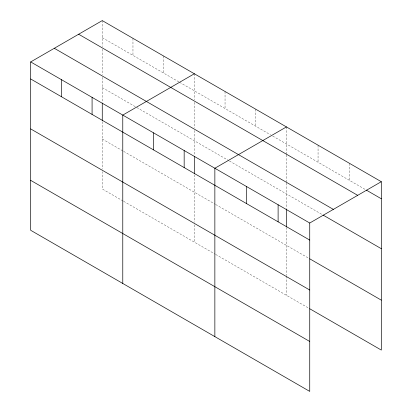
<?xml version="1.0" encoding="UTF-8"?>
<svg xmlns="http://www.w3.org/2000/svg" width="412" height="412" viewBox="0 0 412 412"><rect width="100%" height="100%" fill="white"/><g stroke="black" fill="none" stroke-linecap="round" stroke-linejoin="round"><path stroke-width="0.31" stroke-dasharray="2.06 1.54" d="M102.264 37.657L179.004 81.957M179.55 82.276L270.54 134.806M272.729 136.073L365.774 189.788M102.264 87.591L136.248 107.208M136.799 107.527L228.881 160.69M229.427 161.01L322.498 214.74M102.264 139.04L123.095 151.065M123.641 151.379L215.177 204.228M215.728 204.543L309.18 258.499M123.095 200.999L102.264 188.974L102.264 171.691M123.641 201.314L215.177 254.163M215.728 254.477L309.18 308.433M349.685 163.446L349.685 180.502M318.059 145.189L318.059 162.24M286.433 126.927L286.433 154.227M286.433 154.866L286.433 182.392M286.433 183.036L286.433 208.709M286.433 227.362L286.433 275.458M286.433 276.097L286.433 295.301M255.739 109.206L255.739 126.263M225.045 91.485L225.045 108.541M194.351 73.763L194.351 99.781M194.351 102.341L194.351 127.952M194.351 130.511L194.351 155.545M194.351 174.837L194.351 222.289M194.351 224.854L194.351 242.138M163.657 56.042L163.657 73.099M132.963 38.321L132.963 55.378M102.264 20.6L102.264 46.618M102.264 49.177L102.264 74.788M102.264 77.348L102.264 101.738M102.264 121.674L102.264 169.126"/><path stroke-width="0.62" d="M381.306 181.702L309.736 223.026L309.736 391.4L30.694 230.298L30.694 61.924L102.264 20.6L381.306 181.702L381.306 350.076L309.736 308.758M194.351 73.763L122.776 115.087L122.776 283.461M286.433 126.927L214.858 168.25L214.858 336.625M366.33 190.107L381.306 198.759M78.646 34.237L357.688 195.34M54.312 48.286L333.354 209.389M323.054 215.059L381.306 248.694M30.694 61.924L309.736 223.026M30.694 78.975L309.736 240.083M309.736 258.818L381.306 300.142M30.694 128.915L309.736 290.017M30.694 180.363L309.736 341.466M286.433 209.353L286.433 226.718M278.11 204.769L278.11 221.821M246.484 186.507L246.484 203.564M194.351 156.189L194.351 173.55M184.164 150.529L184.164 167.586M153.47 132.808L153.47 149.865M102.264 103.026L102.264 120.386M92.082 97.366L92.082 114.423M61.388 79.645L61.388 96.696"/></g></svg>
